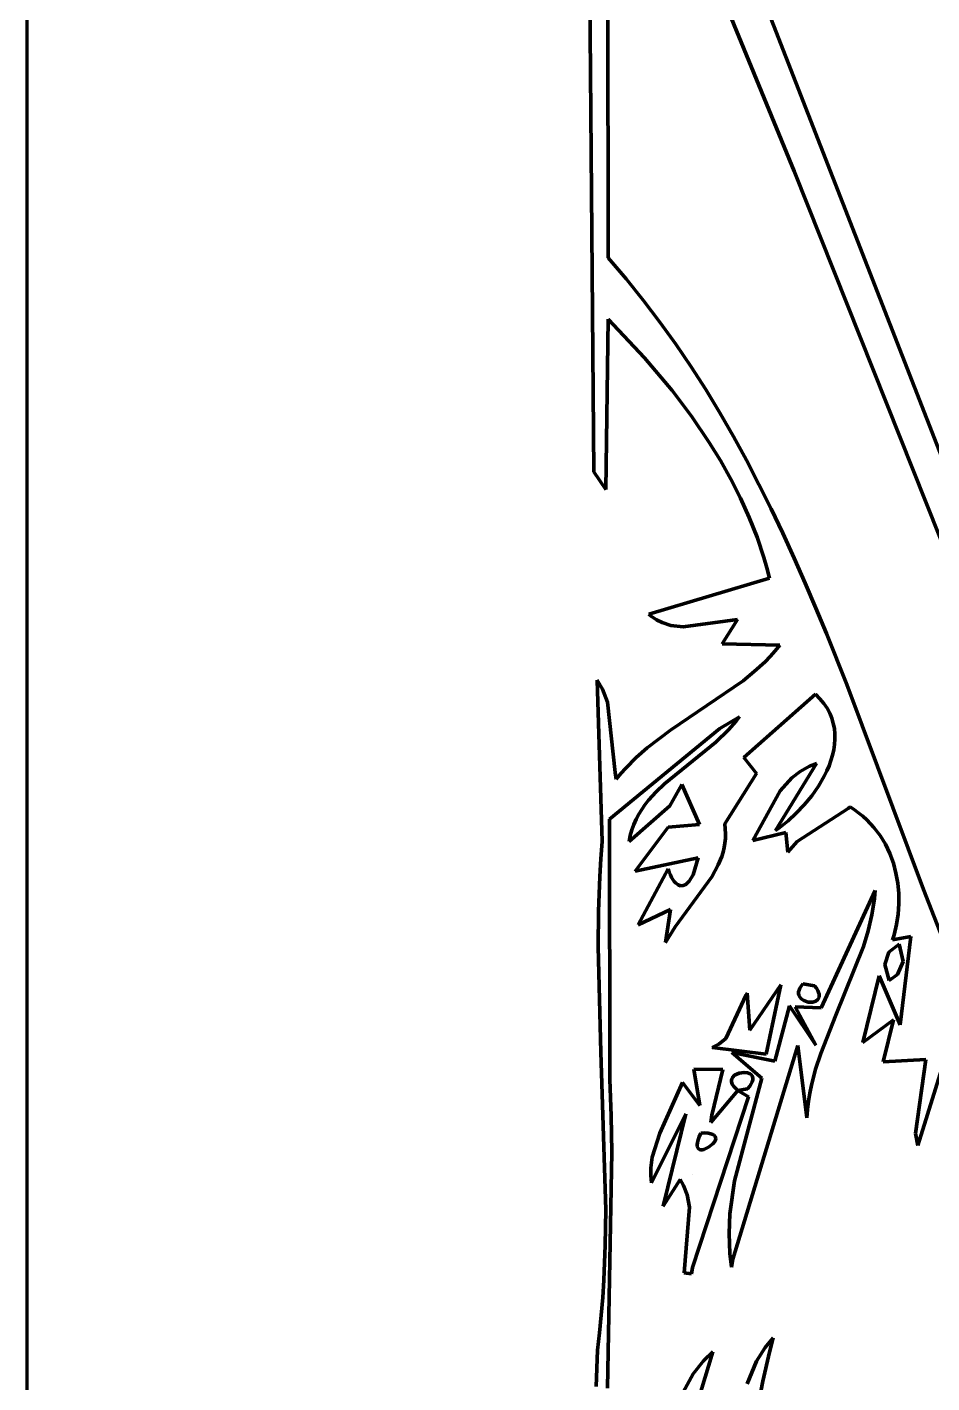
# Model space of a CAD drawing. Header units: millimetres. Extents: x 0 to 9.3, y 0 to 12.
# Drawn here: x 0 to 1.006, y 8.384 to 9.892 of the extents above; entities that cross this region are included whole.
import ezdxf

# ---------------------------------------------------------------- set-up
doc = ezdxf.new("R2010")
doc.units = ezdxf.units.MM
doc.layers.add('color#000000ff', color=7, linetype='CONTINUOUS', lineweight=100)
doc.layers.add('color#ffffffff', color=7, linetype='CONTINUOUS', lineweight=100)

msp = doc.modelspace()

# ---------------------------------------------------------------- linework, layer by layer
at = {"layer": 'color#000000ff'}
for p, q in [((0.6301, 9.3973), (0.6141, 11.2453)), ((0.6591, 10.3321), (1.0389, 9.357)), ((0.6457, 10.2253), (0.6459, 9.6349)), ((0.8528, 9.7313), (0.6878, 10.1335)), ((1.5919, 7.8731), (0.8528, 9.7313)), ((0.6459, 9.6349), (0.6659, 9.6116)), ((0.6659, 9.6116), (0.6851, 9.5879)), ((0.6851, 9.5879), (0.7036, 9.5637)), ((0.6459, 9.5669), (0.6436, 9.3774)), ((0.6865, 9.5239), (0.6459, 9.5669)), ((0.7036, 9.5637), (0.7212, 9.5391)), ((0.7212, 9.5391), (0.7382, 9.514)), ((0.717, 9.4876), (0.6865, 9.5239)), ((0.7382, 9.514), (0.7545, 9.4885)), ((0.7385, 9.4592), (0.717, 9.4876)), ((0.7545, 9.4885), (0.7702, 9.4627)), ((0.7585, 9.4298), (0.7385, 9.4592)), ((0.7702, 9.4627), (0.7852, 9.4365)), ((0.7852, 9.4365), (0.7997, 9.41)), ((0.7709, 9.4097), (0.7585, 9.4298)), ((0.7825, 9.3891), (0.7709, 9.4097)), ((0.7997, 9.41), (0.8137, 9.3832)), ((0.6436, 9.3774), (0.6301, 9.3973)), ((0.7931, 9.368), (0.7825, 9.3891)), ((0.8137, 9.3832), (0.8272, 9.3561)), ((0.8028, 9.3465), (0.7931, 9.368)), ((0.8115, 9.3245), (0.8028, 9.3465)), ((0.8272, 9.3561), (0.8402, 9.3288)), ((0.8191, 9.302), (0.8115, 9.3245)), ((0.8402, 9.3288), (0.8529, 9.3012)), ((0.8224, 9.2906), (0.8191, 9.302)), ((0.8529, 9.3012), (0.8651, 9.2735)), ((0.8255, 9.279), (0.8224, 9.2906)), ((0.6911, 9.2391), (0.8255, 9.279)), ((0.8651, 9.2735), (0.877, 9.2455)), ((0.6939, 9.2367), (0.6911, 9.2391)), ((0.877, 9.2455), (0.8887, 9.2174)), ((0.6998, 9.2326), (0.6939, 9.2367)), ((0.706, 9.2295), (0.6998, 9.2326)), ((0.7158, 9.2264), (0.706, 9.2295)), ((0.7295, 9.2248), (0.7158, 9.2264)), ((0.7897, 9.2329), (0.7295, 9.2248)), ((0.7728, 9.2059), (0.7897, 9.2329)), ((0.8887, 9.2174), (0.9112, 9.1608)), ((0.8369, 9.2044), (0.7728, 9.2059)), ((0.8261, 9.192), (0.8316, 9.198)), ((0.8316, 9.198), (0.8369, 9.2044)), ((0.8085, 9.1751), (0.8204, 9.1861)), ((0.8204, 9.1861), (0.8261, 9.192)), ((0.6395, 8.9863), (0.6339, 9.1657)), ((0.6339, 9.1657), (0.6399, 9.1554)), ((0.7153, 9.1098), (0.796, 9.1648)), ((0.796, 9.1648), (0.8085, 9.1751)), ((0.6399, 9.1554), (0.6454, 9.141)), ((0.8765, 9.1499), (0.7967, 9.0795)), ((0.8815, 9.1448), (0.8765, 9.1499)), ((0.9112, 9.1608), (0.9966, 8.9328)), ((0.6454, 9.141), (0.6538, 9.063)), ((0.8858, 9.1396), (0.8815, 9.1448)), ((0.8894, 9.1343), (0.8858, 9.1396)), ((0.8923, 9.1288), (0.8894, 9.1343)), ((0.7922, 9.1249), (0.7702, 9.1119)), ((0.7798, 9.1102), (0.7883, 9.1199)), ((0.7883, 9.1199), (0.7922, 9.1249)), ((0.8946, 9.1232), (0.8923, 9.1288)), ((0.8963, 9.1175), (0.8946, 9.1232)), ((0.7702, 9.1119), (0.6476, 9.011)), ((0.6894, 9.0902), (0.7153, 9.1098)), ((0.7656, 9.0967), (0.7798, 9.1102)), ((0.8975, 9.1117), (0.8963, 9.1175)), ((0.8981, 9.1059), (0.8975, 9.1117)), ((0.8981, 9.1), (0.8981, 9.1059)), ((0.6772, 9.0795), (0.6894, 9.0902)), ((0.7087, 9.0505), (0.7656, 9.0967)), ((0.8955, 9.0823), (0.8968, 9.0882)), ((0.8968, 9.0882), (0.8977, 9.0941)), ((0.8977, 9.0941), (0.8981, 9.1)), ((0.6657, 9.0679), (0.6772, 9.0795)), ((0.7967, 9.0795), (0.8111, 9.0617)), ((0.8916, 9.0705), (0.8937, 9.0764)), ((0.8937, 9.0764), (0.8955, 9.0823)), ((0.6538, 9.063), (0.655, 9.0554)), ((0.655, 9.0554), (0.6602, 9.0618)), ((0.6602, 9.0618), (0.6657, 9.0679)), ((0.8111, 9.0617), (0.7756, 9.0058)), ((0.8777, 9.0729), (0.8321, 8.9984)), ((0.8504, 9.057), (0.8596, 9.0641)), ((0.8596, 9.0641), (0.87, 9.0699)), ((0.87, 9.0699), (0.8777, 9.0729)), ((0.8798, 9.0478), (0.8863, 9.059)), ((0.8863, 9.059), (0.8891, 9.0647)), ((0.8891, 9.0647), (0.8916, 9.0705)), ((0.6993, 9.0415), (0.7087, 9.0505)), ((0.728, 9.0497), (0.7145, 9.0259)), ((0.7474, 9.0052), (0.728, 9.0497)), ((0.8372, 9.0427), (0.8504, 9.057)), ((0.8723, 9.0371), (0.8798, 9.0478)), ((0.6869, 9.027), (0.6908, 9.032)), ((0.6908, 9.032), (0.6993, 9.0415)), ((0.8068, 8.9874), (0.8372, 9.0427)), ((0.864, 9.027), (0.8723, 9.0371)), ((0.7145, 9.0259), (0.6693, 8.9864)), ((0.6771, 9.011), (0.6801, 9.0166)), ((0.6801, 9.0166), (0.6833, 9.0219)), ((0.6833, 9.0219), (0.6869, 9.027)), ((0.846, 9.0092), (0.8552, 9.0177)), ((0.8552, 9.0177), (0.864, 9.027)), ((0.9127, 9.0228), (0.8562, 8.9864)), ((0.9149, 9.0247), (0.9127, 9.0228)), ((0.92, 9.0214), (0.9149, 9.0247)), ((0.9248, 9.0179), (0.92, 9.0214)), ((0.9293, 9.0142), (0.9248, 9.0179)), ((0.9336, 9.0103), (0.9293, 9.0142)), ((0.6476, 9.011), (0.6477, 8.7215)), ((0.6706, 8.993), (0.6724, 8.9992)), ((0.6724, 8.9992), (0.6745, 9.0052)), ((0.6745, 9.0052), (0.6771, 9.011)), ((0.6762, 8.9532), (0.7129, 9.0022)), ((0.7129, 9.0022), (0.7474, 9.0052)), ((0.7756, 9.0058), (0.7762, 9.0003)), ((0.7762, 9.0003), (0.7765, 8.9949)), ((0.8321, 8.9984), (0.8367, 9.0017)), ((0.8367, 9.0017), (0.846, 9.0092)), ((0.9415, 9.0019), (0.9336, 9.0103)), ((0.9484, 8.9928), (0.9415, 9.0019)), ((0.638, 8.9668), (0.6395, 8.9863)), ((0.6693, 8.9864), (0.6706, 8.993)), ((0.7758, 8.9844), (0.7749, 8.9794)), ((0.7763, 8.9896), (0.7758, 8.9844)), ((0.7765, 8.9949), (0.7763, 8.9896)), ((0.8434, 8.9961), (0.8068, 8.9874)), ((0.8458, 8.9745), (0.8434, 8.9961)), ((0.8562, 8.9864), (0.8458, 8.9745)), ((0.9542, 8.9831), (0.9484, 8.9928)), ((0.9591, 8.9729), (0.9542, 8.9831)), ((0.746, 8.9682), (0.6762, 8.9532)), ((0.7406, 8.9492), (0.746, 8.9682)), ((0.7723, 8.9697), (0.7685, 8.9603)), ((0.7738, 8.9745), (0.7723, 8.9697)), ((0.7749, 8.9794), (0.7738, 8.9745)), ((0.9631, 8.9622), (0.9591, 8.9729)), ((0.6367, 8.9473), (0.638, 8.9668)), ((0.6793, 8.8935), (0.7126, 8.9557)), ((0.7126, 8.9557), (0.7139, 8.9521)), ((0.7685, 8.9603), (0.7612, 8.9468)), ((0.966, 8.9512), (0.9631, 8.9622)), ((0.6352, 8.9083), (0.6367, 8.9473)), ((0.7139, 8.9521), (0.7152, 8.949)), ((0.7152, 8.949), (0.7166, 8.9462)), ((0.7166, 8.9462), (0.718, 8.9438)), ((0.718, 8.9438), (0.7194, 8.9419)), ((0.7194, 8.9419), (0.7209, 8.9403)), ((0.7612, 8.9468), (0.7204, 8.8915)), ((0.7209, 8.9403), (0.7223, 8.939)), ((0.7223, 8.939), (0.7238, 8.9381)), ((0.7238, 8.9381), (0.7266, 8.9371)), ((0.7266, 8.9371), (0.7295, 8.9373)), ((0.7295, 8.9373), (0.7322, 8.9386)), ((0.7322, 8.9386), (0.7361, 8.9421)), ((0.7361, 8.9421), (0.7406, 8.9492)), ((0.9681, 8.9399), (0.966, 8.9512)), ((0.9691, 8.9284), (0.9681, 8.9399)), ((0.8827, 8.8012), (0.9429, 8.9319)), ((0.942, 8.9228), (0.9408, 8.9137)), ((0.9429, 8.9319), (0.942, 8.9228)), ((0.9692, 8.9168), (0.9691, 8.9284)), ((0.9966, 8.9328), (1.0295, 8.8483)), ((0.6348, 8.8693), (0.6352, 8.9083)), ((0.7155, 8.9106), (0.6793, 8.8935)), ((0.7098, 8.8738), (0.7155, 8.9106)), ((0.9408, 8.9137), (0.9392, 8.9047)), ((0.9684, 8.9053), (0.9692, 8.9168)), ((0.9392, 8.9047), (0.935, 8.887)), ((0.964, 8.8824), (0.9667, 8.8938)), ((0.9667, 8.8938), (0.9684, 8.9053)), ((0.7204, 8.8915), (0.7098, 8.8738)), ((0.935, 8.887), (0.9298, 8.8696)), ((0.9623, 8.8768), (0.964, 8.8824)), ((0.9826, 8.8806), (0.9623, 8.8768)), ((0.9706, 8.7823), (0.9826, 8.8806)), ((0.6379, 8.7522), (0.6348, 8.8693)), ((0.9298, 8.8696), (0.8991, 8.7931)), ((0.9536, 8.8494), (0.9579, 8.8632)), ((0.9579, 8.8632), (0.9695, 8.8722)), ((0.9695, 8.8722), (0.9739, 8.853)), ((0.9583, 8.8316), (0.9536, 8.8494)), ((0.9739, 8.853), (0.9677, 8.8384)), ((0.929, 8.7627), (0.9473, 8.8369)), ((0.9473, 8.8369), (0.9706, 8.7823)), ((0.9677, 8.8384), (0.9583, 8.8316)), ((0.7996, 8.8156), (0.8006, 8.8178)), ((0.8006, 8.8178), (0.8036, 8.7766)), ((0.8036, 8.7766), (0.8381, 8.827)), ((0.8381, 8.827), (0.8218, 8.7497)), ((0.8578, 8.819), (0.8583, 8.821)), ((0.8578, 8.8172), (0.8578, 8.819)), ((0.858, 8.8155), (0.8578, 8.8172)), ((0.8583, 8.821), (0.8592, 8.8232)), ((0.8592, 8.8232), (0.8606, 8.8255)), ((0.8606, 8.8255), (0.8625, 8.8279)), ((0.8625, 8.8279), (0.8755, 8.8258)), ((0.8755, 8.8258), (0.8775, 8.8231)), ((0.8775, 8.8231), (0.879, 8.8207)), ((0.879, 8.8207), (0.88, 8.8184)), ((0.88, 8.8184), (0.8806, 8.8164)), ((0.7769, 8.7674), (0.7996, 8.8156)), ((0.8312, 8.742), (0.8475, 8.8035)), ((0.8475, 8.8035), (0.8769, 8.7599)), ((0.8769, 8.7599), (0.854, 8.8026)), ((0.854, 8.8026), (0.8827, 8.8012)), ((0.8586, 8.8139), (0.858, 8.8155)), ((0.8606, 8.8113), (0.8586, 8.8139)), ((0.8634, 8.8094), (0.8606, 8.8113)), ((0.8685, 8.8078), (0.8634, 8.8094)), ((0.8737, 8.8078), (0.8685, 8.8078)), ((0.8768, 8.8087), (0.8737, 8.8078)), ((0.8792, 8.8105), (0.8768, 8.8087)), ((0.88, 8.8117), (0.8792, 8.8105)), ((0.8805, 8.813), (0.88, 8.8117)), ((0.8807, 8.8146), (0.8805, 8.813)), ((0.8806, 8.8164), (0.8807, 8.8146)), ((0.8991, 8.7931), (0.8823, 8.7505)), ((0.9632, 8.7881), (0.929, 8.7627)), ((0.9517, 8.7413), (0.9632, 8.7881)), ((0.7618, 8.7571), (0.7691, 8.7608)), ((0.8218, 8.7497), (0.7618, 8.7571)), ((0.7691, 8.7608), (0.7769, 8.7674)), ((0.8569, 8.7593), (0.7847, 8.522)), ((0.8668, 8.6789), (0.8569, 8.7593)), ((0.6433, 8.5766), (0.6379, 8.7522)), ((0.8168, 8.7233), (0.7835, 8.7515)), ((0.7835, 8.7515), (0.8312, 8.742)), ((0.8823, 8.7505), (0.8767, 8.7331)), ((0.9993, 8.7437), (0.9517, 8.7413)), ((0.9878, 8.6615), (0.9993, 8.7437)), ((1.0208, 8.7459), (0.9904, 8.6481)), ((0.7412, 8.7331), (0.7734, 8.7326)), ((0.748, 8.6927), (0.7412, 8.7331)), ((0.7734, 8.7326), (0.7612, 8.6821)), ((0.7843, 8.7239), (0.7866, 8.7263)), ((0.7866, 8.7263), (0.7916, 8.7287)), ((0.7916, 8.7287), (0.7973, 8.7296)), ((0.7973, 8.7296), (0.8009, 8.7292)), ((0.8009, 8.7292), (0.8039, 8.728)), ((0.8039, 8.728), (0.8051, 8.7271)), ((0.8051, 8.7271), (0.806, 8.7259)), ((0.8767, 8.7331), (0.8721, 8.7154)), ((0.6477, 8.7215), (0.6494, 8.6813)), ((0.7036, 8.6621), (0.7285, 8.7182)), ((0.7285, 8.7182), (0.748, 8.6927)), ((0.7831, 8.7194), (0.7832, 8.721)), ((0.7835, 8.7176), (0.7831, 8.7194)), ((0.7832, 8.721), (0.7836, 8.7225)), ((0.7844, 8.7157), (0.7835, 8.7176)), ((0.7836, 8.7225), (0.7843, 8.7239)), ((0.7858, 8.7137), (0.7844, 8.7157)), ((0.7878, 8.7116), (0.7858, 8.7137)), ((0.7863, 8.609), (0.8168, 8.7233)), ((0.7903, 8.7095), (0.7878, 8.7116)), ((0.8034, 8.7141), (0.8011, 8.7112)), ((0.805, 8.7167), (0.8034, 8.7141)), ((0.8061, 8.719), (0.805, 8.7167)), ((0.806, 8.7259), (0.8066, 8.7246)), ((0.8067, 8.7211), (0.8061, 8.719)), ((0.8066, 8.7246), (0.8068, 8.723)), ((0.8068, 8.723), (0.8067, 8.7211)), ((0.8721, 8.7154), (0.8703, 8.7064)), ((0.802, 8.7025), (0.7399, 8.5128)), ((0.76, 8.674), (0.7903, 8.7095)), ((0.8011, 8.7112), (0.7903, 8.7095)), ((0.7903, 8.7095), (0.802, 8.7025)), ((0.8688, 8.6974), (0.8676, 8.6882)), ((0.8703, 8.7064), (0.8688, 8.6974)), ((0.6494, 8.6813), (0.6501, 8.641)), ((0.7324, 8.6836), (0.6943, 8.6066)), ((0.7072, 8.581), (0.7324, 8.6836)), ((0.7612, 8.6821), (0.76, 8.674)), ((0.8676, 8.6882), (0.8668, 8.6789)), ((0.6948, 8.6353), (0.7036, 8.6621)), ((0.7453, 8.6516), (0.745, 8.6492)), ((0.746, 8.6545), (0.7453, 8.6516)), ((0.7473, 8.6581), (0.746, 8.6545)), ((0.7491, 8.6621), (0.7473, 8.6581)), ((0.7535, 8.6622), (0.7491, 8.6621)), ((0.7571, 8.6619), (0.7535, 8.6622)), ((0.76, 8.6613), (0.7571, 8.6619)), ((0.7623, 8.6605), (0.76, 8.6613)), ((0.7639, 8.6596), (0.7623, 8.6605)), ((0.7625, 8.65), (0.7647, 8.6529)), ((0.765, 8.6584), (0.7639, 8.6596)), ((0.7647, 8.6529), (0.7654, 8.6544)), ((0.7655, 8.6572), (0.765, 8.6584)), ((0.7654, 8.6544), (0.7657, 8.6558)), ((0.7657, 8.6558), (0.7655, 8.6572)), ((0.9904, 8.6481), (0.9878, 8.6615)), ((0.6501, 8.641), (0.6451, 8.3787)), ((0.745, 8.6492), (0.7451, 8.6472)), ((0.7451, 8.6472), (0.7457, 8.6457)), ((0.7457, 8.6457), (0.7465, 8.6446)), ((0.7465, 8.6446), (0.7477, 8.644)), ((0.7477, 8.644), (0.7491, 8.6436)), ((0.7491, 8.6436), (0.7506, 8.6436)), ((0.7506, 8.6436), (0.7523, 8.6439)), ((0.7523, 8.6439), (0.7577, 8.6463)), ((0.7577, 8.6463), (0.7625, 8.65)), ((0.6933, 8.6233), (0.6948, 8.6353)), ((0.6933, 8.6151), (0.6933, 8.6233)), ((0.6943, 8.6066), (0.6933, 8.6151)), ((0.7262, 8.6105), (0.7072, 8.581)), ((0.7299, 8.6038), (0.7262, 8.6105)), ((0.7397, 8.6156), (0.7397, 8.6156)), ((0.7814, 8.5725), (0.7863, 8.609)), ((0.7338, 8.5936), (0.7299, 8.6038)), ((0.7364, 8.5796), (0.7338, 8.5936)), ((0.6428, 8.5376), (0.6433, 8.5766)), ((0.7307, 8.5069), (0.7364, 8.5796)), ((0.7805, 8.5504), (0.7814, 8.5725)), ((0.7813, 8.5282), (0.7805, 8.5504)), ((0.6413, 8.4986), (0.6428, 8.5376)), ((0.7831, 8.5132), (0.7813, 8.5282)), ((0.7847, 8.522), (0.7831, 8.5132)), ((0.7386, 8.5058), (0.7307, 8.5069)), ((0.7399, 8.5128), (0.7386, 8.5058)), ((0.64, 8.4792), (0.6413, 8.4986)), ((0.6384, 8.4597), (0.64, 8.4792)), ((0.6364, 8.4402), (0.6384, 8.4597)), ((0.634, 8.4208), (0.6364, 8.4402)), ((0.8205, 8.4239), (0.8295, 8.4346)), ((0.8295, 8.4346), (0.8253, 8.4185)), ((0.6327, 8.3802), (0.634, 8.4208)), ((0.7623, 8.4189), (0.7178, 8.271)), ((0.7522, 8.409), (0.7623, 8.4189)), ((0.8108, 8.4085), (0.8205, 8.4239)), ((0.8253, 8.4185), (0.8178, 8.3862)), ((0.7406, 8.3943), (0.7522, 8.409)), ((0.8004, 8.3833), (0.8108, 8.4085)), ((0.727, 8.3701), (0.7406, 8.3943)), ((0.8178, 8.3862), (0.8115, 8.3537))]:
    msp.add_line(p, q, dxfattribs=at)
at = {"layer": 'color#ffffffff'}
for p, q in [((0, 0), (0, 12.0417)), ((0.6141, 11.2453), (0.6301, 9.3973)), ((1.0389, 9.357), (0.6591, 10.3321)), ((0.6459, 9.6349), (0.6457, 10.2253)), ((0.6878, 10.1335), (0.8528, 9.7313)), ((0.8528, 9.7313), (1.5919, 7.8731)), ((0.6659, 9.6116), (0.6459, 9.6349)), ((0.6851, 9.5879), (0.6659, 9.6116)), ((0.7036, 9.5637), (0.6851, 9.5879)), ((0.6436, 9.3774), (0.6459, 9.5669)), ((0.6459, 9.5669), (0.6865, 9.5239)), ((0.7212, 9.5391), (0.7036, 9.5637)), ((0.7382, 9.514), (0.7212, 9.5391)), ((0.6865, 9.5239), (0.717, 9.4876)), ((0.7545, 9.4885), (0.7382, 9.514)), ((0.717, 9.4876), (0.7385, 9.4592)), ((0.7702, 9.4627), (0.7545, 9.4885)), ((0.7385, 9.4592), (0.7585, 9.4298)), ((0.7852, 9.4365), (0.7702, 9.4627)), ((0.7997, 9.41), (0.7852, 9.4365)), ((0.7585, 9.4298), (0.7709, 9.4097)), ((0.7709, 9.4097), (0.7825, 9.3891)), ((0.8137, 9.3832), (0.7997, 9.41)), ((0.6301, 9.3973), (0.6436, 9.3774)), ((0.7825, 9.3891), (0.7931, 9.368)), ((0.8272, 9.3561), (0.8137, 9.3832)), ((0.7931, 9.368), (0.8028, 9.3465)), ((0.8028, 9.3465), (0.8115, 9.3245)), ((0.8402, 9.3288), (0.8272, 9.3561)), ((0.8115, 9.3245), (0.8191, 9.302)), ((0.8529, 9.3012), (0.8402, 9.3288)), ((0.8191, 9.302), (0.8224, 9.2906)), ((0.8651, 9.2735), (0.8529, 9.3012)), ((0.8224, 9.2906), (0.8255, 9.279)), ((0.8255, 9.279), (0.6911, 9.2391)), ((0.877, 9.2455), (0.8651, 9.2735)), ((0.6911, 9.2391), (0.6939, 9.2367)), ((0.8887, 9.2174), (0.877, 9.2455)), ((0.6939, 9.2367), (0.6998, 9.2326)), ((0.6998, 9.2326), (0.706, 9.2295)), ((0.706, 9.2295), (0.7158, 9.2264)), ((0.7158, 9.2264), (0.7295, 9.2248)), ((0.7295, 9.2248), (0.7897, 9.2329)), ((0.7897, 9.2329), (0.7728, 9.2059)), ((0.9112, 9.1608), (0.8887, 9.2174)), ((0.7728, 9.2059), (0.8369, 9.2044)), ((0.8316, 9.198), (0.8261, 9.192)), ((0.8369, 9.2044), (0.8316, 9.198)), ((0.8204, 9.1861), (0.8085, 9.1751)), ((0.8261, 9.192), (0.8204, 9.1861)), ((0.6399, 9.1554), (0.6339, 9.1657)), ((0.6339, 9.1657), (0.6395, 8.9863)), ((0.796, 9.1648), (0.7153, 9.1098)), ((0.8085, 9.1751), (0.796, 9.1648)), ((0.6454, 9.141), (0.6399, 9.1554)), ((0.7967, 9.0795), (0.8765, 9.1499)), ((0.8765, 9.1499), (0.8815, 9.1448)), ((0.9966, 8.9328), (0.9112, 9.1608)), ((0.6538, 9.063), (0.6454, 9.141)), ((0.8815, 9.1448), (0.8858, 9.1396)), ((0.8858, 9.1396), (0.8894, 9.1343)), ((0.8894, 9.1343), (0.8923, 9.1288)), ((0.7702, 9.1119), (0.7922, 9.1249)), ((0.7883, 9.1199), (0.7798, 9.1102)), ((0.7922, 9.1249), (0.7883, 9.1199)), ((0.8923, 9.1288), (0.8946, 9.1232)), ((0.8946, 9.1232), (0.8963, 9.1175)), ((0.6476, 9.011), (0.7702, 9.1119)), ((0.7153, 9.1098), (0.6894, 9.0902)), ((0.7798, 9.1102), (0.7656, 9.0967)), ((0.8963, 9.1175), (0.8975, 9.1117)), ((0.8975, 9.1117), (0.8981, 9.1059)), ((0.8981, 9.1059), (0.8981, 9.1)), ((0.6894, 9.0902), (0.6772, 9.0795)), ((0.7656, 9.0967), (0.7087, 9.0505)), ((0.8968, 9.0882), (0.8955, 9.0823)), ((0.8977, 9.0941), (0.8968, 9.0882)), ((0.8981, 9.1), (0.8977, 9.0941)), ((0.6772, 9.0795), (0.6657, 9.0679)), ((0.8111, 9.0617), (0.7967, 9.0795)), ((0.8937, 9.0764), (0.8916, 9.0705)), ((0.8955, 9.0823), (0.8937, 9.0764)), ((0.655, 9.0554), (0.6538, 9.063)), ((0.6602, 9.0618), (0.655, 9.0554)), ((0.6657, 9.0679), (0.6602, 9.0618)), ((0.7756, 9.0058), (0.8111, 9.0617)), ((0.8321, 8.9984), (0.8777, 9.0729)), ((0.8596, 9.0641), (0.8504, 9.057)), ((0.87, 9.0699), (0.8596, 9.0641)), ((0.8777, 9.0729), (0.87, 9.0699)), ((0.8863, 9.059), (0.8798, 9.0478)), ((0.8891, 9.0647), (0.8863, 9.059)), ((0.8916, 9.0705), (0.8891, 9.0647)), ((0.7087, 9.0505), (0.6993, 9.0415)), ((0.7145, 9.0259), (0.728, 9.0497)), ((0.728, 9.0497), (0.7474, 9.0052)), ((0.8504, 9.057), (0.8372, 9.0427)), ((0.8798, 9.0478), (0.8723, 9.0371)), ((0.6908, 9.032), (0.6869, 9.027)), ((0.6993, 9.0415), (0.6908, 9.032)), ((0.8372, 9.0427), (0.8068, 8.9874)), ((0.8723, 9.0371), (0.864, 9.027)), ((0.6693, 8.9864), (0.7145, 9.0259)), ((0.6801, 9.0166), (0.6771, 9.011)), ((0.6833, 9.0219), (0.6801, 9.0166)), ((0.6869, 9.027), (0.6833, 9.0219)), ((0.8552, 9.0177), (0.846, 9.0092)), ((0.864, 9.027), (0.8552, 9.0177)), ((0.8562, 8.9864), (0.9127, 9.0228)), ((0.9127, 9.0228), (0.9149, 9.0247)), ((0.9149, 9.0247), (0.92, 9.0214)), ((0.92, 9.0214), (0.9248, 9.0179)), ((0.9248, 9.0179), (0.9293, 9.0142)), ((0.9293, 9.0142), (0.9336, 9.0103)), ((0.6477, 8.7215), (0.6476, 9.011)), ((0.6724, 8.9992), (0.6706, 8.993)), ((0.6745, 9.0052), (0.6724, 8.9992)), ((0.6771, 9.011), (0.6745, 9.0052)), ((0.7129, 9.0022), (0.6762, 8.9532)), ((0.7474, 9.0052), (0.7129, 9.0022)), ((0.7762, 9.0003), (0.7756, 9.0058)), ((0.7765, 8.9949), (0.7762, 9.0003)), ((0.8367, 9.0017), (0.8321, 8.9984)), ((0.846, 9.0092), (0.8367, 9.0017)), ((0.9336, 9.0103), (0.9415, 9.0019)), ((0.9415, 9.0019), (0.9484, 8.9928)), ((0.6395, 8.9863), (0.638, 8.9668)), ((0.6706, 8.993), (0.6693, 8.9864)), ((0.7749, 8.9794), (0.7758, 8.9844)), ((0.7758, 8.9844), (0.7763, 8.9896)), ((0.7763, 8.9896), (0.7765, 8.9949)), ((0.8068, 8.9874), (0.8434, 8.9961)), ((0.8434, 8.9961), (0.8458, 8.9745)), ((0.8458, 8.9745), (0.8562, 8.9864)), ((0.9484, 8.9928), (0.9542, 8.9831)), ((0.9542, 8.9831), (0.9591, 8.9729)), ((0.6762, 8.9532), (0.746, 8.9682)), ((0.746, 8.9682), (0.7406, 8.9492)), ((0.7685, 8.9603), (0.7723, 8.9697)), ((0.7723, 8.9697), (0.7738, 8.9745)), ((0.7738, 8.9745), (0.7749, 8.9794)), ((0.9591, 8.9729), (0.9631, 8.9622)), ((0.638, 8.9668), (0.6367, 8.9473)), ((0.7126, 8.9557), (0.6793, 8.8935)), ((0.7139, 8.9521), (0.7126, 8.9557)), ((0.7612, 8.9468), (0.7685, 8.9603)), ((0.9631, 8.9622), (0.966, 8.9512)), ((0.6367, 8.9473), (0.6352, 8.9083)), ((0.7152, 8.949), (0.7139, 8.9521)), ((0.7166, 8.9462), (0.7152, 8.949)), ((0.718, 8.9438), (0.7166, 8.9462)), ((0.7194, 8.9419), (0.718, 8.9438)), ((0.7209, 8.9403), (0.7194, 8.9419)), ((0.7204, 8.8915), (0.7612, 8.9468)), ((0.7223, 8.939), (0.7209, 8.9403)), ((0.7238, 8.9381), (0.7223, 8.939)), ((0.7266, 8.9371), (0.7238, 8.9381)), ((0.7295, 8.9373), (0.7266, 8.9371)), ((0.7322, 8.9386), (0.7295, 8.9373)), ((0.7361, 8.9421), (0.7322, 8.9386)), ((0.7406, 8.9492), (0.7361, 8.9421)), ((0.966, 8.9512), (0.9681, 8.9399)), ((0.9681, 8.9399), (0.9691, 8.9284)), ((0.9429, 8.9319), (0.8827, 8.8012)), ((0.9408, 8.9137), (0.942, 8.9228)), ((0.942, 8.9228), (0.9429, 8.9319)), ((0.9691, 8.9284), (0.9692, 8.9168)), ((1.0295, 8.8483), (0.9966, 8.9328)), ((0.6352, 8.9083), (0.6348, 8.8693)), ((0.6793, 8.8935), (0.7155, 8.9106)), ((0.7155, 8.9106), (0.7098, 8.8738)), ((0.9392, 8.9047), (0.9408, 8.9137)), ((0.9692, 8.9168), (0.9684, 8.9053)), ((0.935, 8.887), (0.9392, 8.9047)), ((0.9667, 8.8938), (0.964, 8.8824)), ((0.9684, 8.9053), (0.9667, 8.8938)), ((0.7098, 8.8738), (0.7204, 8.8915)), ((0.9298, 8.8696), (0.935, 8.887)), ((0.964, 8.8824), (0.9623, 8.8768)), ((0.9623, 8.8768), (0.9826, 8.8806)), ((0.9826, 8.8806), (0.9706, 8.7823)), ((0.6348, 8.8693), (0.6379, 8.7522)), ((0.8991, 8.7931), (0.9298, 8.8696)), ((0.9579, 8.8632), (0.9536, 8.8494)), ((0.9695, 8.8722), (0.9579, 8.8632)), ((0.9739, 8.853), (0.9695, 8.8722)), ((0.9536, 8.8494), (0.9583, 8.8316)), ((0.9677, 8.8384), (0.9739, 8.853)), ((0.9473, 8.8369), (0.929, 8.7627)), ((0.9706, 8.7823), (0.9473, 8.8369)), ((0.9583, 8.8316), (0.9677, 8.8384)), ((0.8006, 8.8178), (0.7996, 8.8156)), ((0.8036, 8.7766), (0.8006, 8.8178)), ((0.8381, 8.827), (0.8036, 8.7766)), ((0.8218, 8.7497), (0.8381, 8.827)), ((0.8583, 8.821), (0.8578, 8.819)), ((0.8578, 8.819), (0.8578, 8.8172)), ((0.8578, 8.8172), (0.858, 8.8155)), ((0.8592, 8.8232), (0.8583, 8.821)), ((0.8606, 8.8255), (0.8592, 8.8232)), ((0.8625, 8.8279), (0.8606, 8.8255)), ((0.8755, 8.8258), (0.8625, 8.8279)), ((0.8775, 8.8231), (0.8755, 8.8258)), ((0.879, 8.8207), (0.8775, 8.8231)), ((0.88, 8.8184), (0.879, 8.8207)), ((0.8806, 8.8164), (0.88, 8.8184)), ((0.7996, 8.8156), (0.7769, 8.7674)), ((0.8475, 8.8035), (0.8312, 8.742)), ((0.8769, 8.7599), (0.8475, 8.8035)), ((0.8827, 8.8012), (0.854, 8.8026)), ((0.854, 8.8026), (0.8769, 8.7599)), ((0.858, 8.8155), (0.8586, 8.8139)), ((0.8586, 8.8139), (0.8606, 8.8113)), ((0.8606, 8.8113), (0.8634, 8.8094)), ((0.8634, 8.8094), (0.8685, 8.8078)), ((0.8685, 8.8078), (0.8737, 8.8078)), ((0.8737, 8.8078), (0.8768, 8.8087)), ((0.8768, 8.8087), (0.8792, 8.8105)), ((0.8792, 8.8105), (0.88, 8.8117)), ((0.88, 8.8117), (0.8805, 8.813)), ((0.8805, 8.813), (0.8807, 8.8146)), ((0.8807, 8.8146), (0.8806, 8.8164)), ((0.8823, 8.7505), (0.8991, 8.7931)), ((0.929, 8.7627), (0.9632, 8.7881)), ((0.9632, 8.7881), (0.9517, 8.7413)), ((0.7691, 8.7608), (0.7618, 8.7571)), ((0.7618, 8.7571), (0.8218, 8.7497)), ((0.7769, 8.7674), (0.7691, 8.7608)), ((0.7847, 8.522), (0.8569, 8.7593)), ((0.8569, 8.7593), (0.8668, 8.6789)), ((0.6379, 8.7522), (0.6433, 8.5766)), ((0.8312, 8.742), (0.7835, 8.7515)), ((0.7835, 8.7515), (0.8168, 8.7233)), ((0.8767, 8.7331), (0.8823, 8.7505)), ((0.9517, 8.7413), (0.9993, 8.7437)), ((0.9993, 8.7437), (0.9878, 8.6615)), ((0.9904, 8.6481), (1.0208, 8.7459)), ((0.7412, 8.7331), (0.748, 8.6927)), ((0.7734, 8.7326), (0.7412, 8.7331)), ((0.7612, 8.6821), (0.7734, 8.7326)), ((0.7866, 8.7263), (0.7843, 8.7239)), ((0.7916, 8.7287), (0.7866, 8.7263)), ((0.7973, 8.7296), (0.7916, 8.7287)), ((0.8009, 8.7292), (0.7973, 8.7296)), ((0.8039, 8.728), (0.8009, 8.7292)), ((0.8051, 8.7271), (0.8039, 8.728)), ((0.806, 8.7259), (0.8051, 8.7271)), ((0.8721, 8.7154), (0.8767, 8.7331)), ((0.6494, 8.6813), (0.6477, 8.7215)), ((0.7285, 8.7182), (0.7036, 8.6621)), ((0.748, 8.6927), (0.7285, 8.7182)), ((0.7832, 8.721), (0.7831, 8.7194)), ((0.7831, 8.7194), (0.7835, 8.7176)), ((0.7836, 8.7225), (0.7832, 8.721)), ((0.7835, 8.7176), (0.7844, 8.7157)), ((0.7843, 8.7239), (0.7836, 8.7225)), ((0.7844, 8.7157), (0.7858, 8.7137)), ((0.7858, 8.7137), (0.7878, 8.7116)), ((0.8168, 8.7233), (0.7863, 8.609)), ((0.7878, 8.7116), (0.7903, 8.7095)), ((0.8011, 8.7112), (0.8034, 8.7141)), ((0.8034, 8.7141), (0.805, 8.7167)), ((0.805, 8.7167), (0.8061, 8.719)), ((0.8066, 8.7246), (0.806, 8.7259)), ((0.8061, 8.719), (0.8067, 8.7211)), ((0.8068, 8.723), (0.8066, 8.7246)), ((0.8067, 8.7211), (0.8068, 8.723)), ((0.8703, 8.7064), (0.8721, 8.7154)), ((0.7399, 8.5128), (0.802, 8.7025)), ((0.7903, 8.7095), (0.76, 8.674)), ((0.7903, 8.7095), (0.8011, 8.7112)), ((0.802, 8.7025), (0.7903, 8.7095)), ((0.8676, 8.6882), (0.8688, 8.6974)), ((0.8688, 8.6974), (0.8703, 8.7064)), ((0.6501, 8.641), (0.6494, 8.6813)), ((0.6943, 8.6066), (0.7324, 8.6836)), ((0.7324, 8.6836), (0.7072, 8.581)), ((0.76, 8.674), (0.7612, 8.6821)), ((0.8668, 8.6789), (0.8676, 8.6882)), ((0.7036, 8.6621), (0.6948, 8.6353)), ((0.745, 8.6492), (0.7453, 8.6516)), ((0.7453, 8.6516), (0.746, 8.6545)), ((0.746, 8.6545), (0.7473, 8.6581)), ((0.7473, 8.6581), (0.7491, 8.6621)), ((0.7491, 8.6621), (0.7535, 8.6622)), ((0.7535, 8.6622), (0.7571, 8.6619)), ((0.7571, 8.6619), (0.76, 8.6613)), ((0.76, 8.6613), (0.7623, 8.6605)), ((0.7623, 8.6605), (0.7639, 8.6596)), ((0.7647, 8.6529), (0.7625, 8.65)), ((0.7639, 8.6596), (0.765, 8.6584)), ((0.7654, 8.6544), (0.7647, 8.6529)), ((0.765, 8.6584), (0.7655, 8.6572)), ((0.7657, 8.6558), (0.7654, 8.6544)), ((0.7655, 8.6572), (0.7657, 8.6558)), ((0.9878, 8.6615), (0.9904, 8.6481)), ((0.6451, 8.3787), (0.6501, 8.641)), ((0.7451, 8.6472), (0.745, 8.6492)), ((0.7457, 8.6457), (0.7451, 8.6472)), ((0.7465, 8.6446), (0.7457, 8.6457)), ((0.7477, 8.644), (0.7465, 8.6446)), ((0.7491, 8.6436), (0.7477, 8.644)), ((0.7506, 8.6436), (0.7491, 8.6436)), ((0.7523, 8.6439), (0.7506, 8.6436)), ((0.7577, 8.6463), (0.7523, 8.6439)), ((0.7625, 8.65), (0.7577, 8.6463)), ((0.6948, 8.6353), (0.6933, 8.6233)), ((0.6933, 8.6233), (0.6933, 8.6151)), ((0.6933, 8.6151), (0.6943, 8.6066)), ((0.7072, 8.581), (0.7262, 8.6105)), ((0.7262, 8.6105), (0.7299, 8.6038)), ((0.7397, 8.6156), (0.7397, 8.6156)), ((0.7863, 8.609), (0.7814, 8.5725)), ((0.7299, 8.6038), (0.7338, 8.5936)), ((0.7338, 8.5936), (0.7364, 8.5796)), ((0.6433, 8.5766), (0.6428, 8.5376)), ((0.7364, 8.5796), (0.7307, 8.5069)), ((0.7814, 8.5725), (0.7805, 8.5504)), ((0.7805, 8.5504), (0.7813, 8.5282)), ((0.6428, 8.5376), (0.6413, 8.4986)), ((0.7813, 8.5282), (0.7831, 8.5132)), ((0.7831, 8.5132), (0.7847, 8.522)), ((0.7307, 8.5069), (0.7386, 8.5058)), ((0.7386, 8.5058), (0.7399, 8.5128)), ((0.6413, 8.4986), (0.64, 8.4792)), ((0.64, 8.4792), (0.6384, 8.4597)), ((0.6384, 8.4597), (0.6364, 8.4402)), ((0.6364, 8.4402), (0.634, 8.4208)), ((0.8295, 8.4346), (0.8205, 8.4239)), ((0.8253, 8.4185), (0.8295, 8.4346)), ((0.634, 8.4208), (0.6327, 8.3802)), ((0.7178, 8.271), (0.7623, 8.4189)), ((0.7623, 8.4189), (0.7522, 8.409)), ((0.8205, 8.4239), (0.8108, 8.4085)), ((0.8178, 8.3862), (0.8253, 8.4185)), ((0.7522, 8.409), (0.7406, 8.3943)), ((0.8108, 8.4085), (0.8004, 8.3833)), ((0.7406, 8.3943), (0.727, 8.3701)), ((0.8115, 8.3537), (0.8178, 8.3862))]:
    msp.add_line(p, q, dxfattribs=at)

doc.saveas('drawing.dxf')
